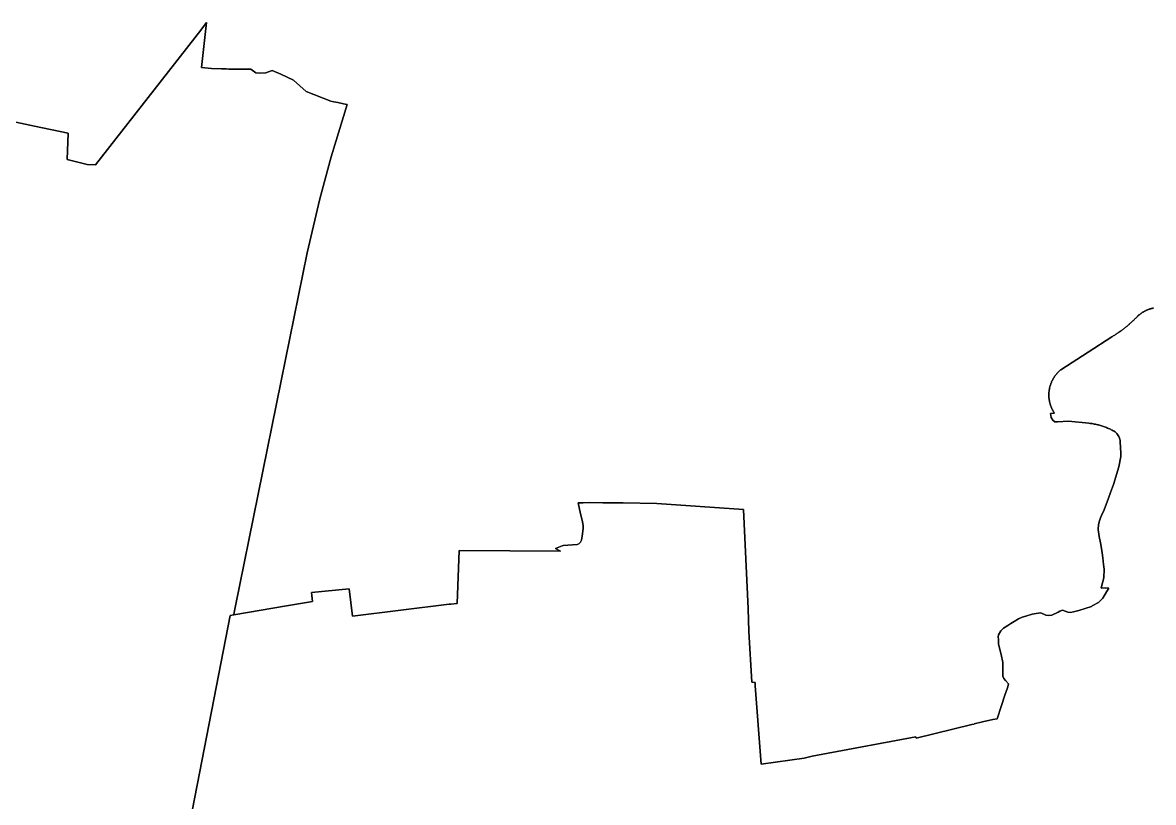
# Model space of a CAD drawing. Header units: inches. Extents: x 130170 to 284068, y 377793 to 804530.
# Drawn here: x 185812 to 187235, y 668734 to 669716 of the extents above; entities that cross this region are included whole.
import ezdxf

# ---------------------------------------------------------------- set-up
doc = ezdxf.new("R2010")
doc.units = ezdxf.units.IN
doc.header["$MEASUREMENT"] = 0
doc.layers.add('muni_il', color=7, linetype='Continuous')

msp = doc.modelspace()

# ---------------------------------------------------------------- linework, layer by layer
at = {"layer": 'muni_il'}
for points in [[(185712.6, 669609.9), (185826.7, 669585.6), (185869.2, 669577), (185868.1, 669543.6), (185893.3, 669537.3), (185903.6, 669536.9), (186036.2, 669706.8), (186043.5, 669716.1), (186037, 669659.4), (186049.6, 669658.3), (186062.3, 669657.9), (186068.1, 669657.9), (186071.6, 669657.3), (186099, 669657.6), (186105.6, 669652.9), (186109.6, 669652.5), (186118, 669652.8), (186125.9, 669655.8), (186136.8, 669651.2), (186152.8, 669643.8), (186169, 669629.4), (186199.7, 669617.4), (186203.5, 669616.4), (186208.9, 669615.6), (186219.7, 669613.2), (186220.5, 669613), (186200.2, 669547.2), (186186.1, 669494.1), (186170.1, 669426.3), (186137.4, 669265.2), (186079.5, 668979.6), (186079.4, 668979.4), (186078.2, 668973.4), (186077.6, 668970.3), (186077.6, 668970.3), (186073.3, 668969.6), (186064.7, 668926.4), (185934.9, 668259.9)], [(187235.4, 669356.6), (187234.8, 669356.5), (187234.3, 669356.4), (187233.7, 669356.3), (187233.2, 669356.1), (187232.6, 669356), (187232.1, 669355.8), (187231.5, 669355.7), (187231, 669355.5), (187230.5, 669355.3), (187229.9, 669355.1), (187229.4, 669355), (187228.9, 669354.8), (187228.3, 669354.6), (187227.8, 669354.3), (187227.3, 669354.1), (187226.8, 669353.9), (187226.3, 669353.7), (187225.8, 669353.4), (187225.3, 669353.2), (187224.7, 669352.9), (187224.2, 669352.7), (187223.8, 669352.4), (187223.3, 669352.1), (187222.8, 669351.8), (187222.3, 669351.6), (187221.8, 669351.3), (187221.3, 669351), (187220.9, 669350.7), (187220.4, 669350.3), (187219.9, 669350), (187219.5, 669349.7), (187219, 669349.4), (187218.6, 669349), (187218.1, 669348.7), (187217.7, 669348.3), (187217.2, 669348), (187216.8, 669347.6), (187216.4, 669347.2), (187216, 669346.9), (187215.5, 669346.5), (187214.8, 669345.7), (187214.1, 669344.9), (187213.3, 669344.1), (187212.6, 669343.4), (187211.8, 669342.6), (187211, 669341.9), (187210.3, 669341.1), (187209.5, 669340.4), (187208.7, 669339.7), (187207.9, 669338.9), (187207.1, 669338.2), (187206.3, 669337.5), (187205.5, 669336.8), (187204.7, 669336.1), (187203.9, 669335.4), (187203.1, 669334.7), (187202.3, 669334), (187201.5, 669333.3), (187200.6, 669332.6), (187199.8, 669332), (187198.9, 669331.3), (187198.1, 669330.7), (187197.2, 669330), (187196.4, 669329.4), (187195.5, 669328.7), (187194.7, 669328.1), (187193.8, 669327.5), (187192.9, 669326.9), (187192, 669326.2), (187191.2, 669325.6), (187190.3, 669325), (187189.4, 669324.5), (187188.5, 669323.9), (187187.6, 669323.3), (187186.7, 669322.7), (187185.8, 669322.2), (187184.8, 669321.6), (187183.9, 669321), (187183, 669320.5), (187153.3, 669301.1), (187119, 669279), (187118.5, 669278.7), (187118.1, 669278.3), (187117.7, 669277.9), (187117.2, 669277.6), (187116.8, 669277.2), (187116.4, 669276.8), (187116, 669276.4), (187115.6, 669276), (187115.2, 669275.6), (187114.8, 669275.2), (187114.4, 669274.8), (187114, 669274.3), (187113.7, 669273.9), (187113.3, 669273.5), (187112.9, 669273), (187112.6, 669272.6), (187112.2, 669272.2), (187111.9, 669271.7), (187111.6, 669271.3), (187111.2, 669270.8), (187110.9, 669270.3), (187110.6, 669269.9), (187110.3, 669269.4), (187110, 669268.9), (187109.7, 669268.4), (187109.4, 669267.9), (187109.1, 669267.4), (187108.8, 669266.9), (187108.6, 669266.4), (187108.3, 669265.9), (187108, 669265.4), (187107.8, 669264.9), (187107.5, 669264.4), (187107.3, 669263.9), (187107.1, 669263.4), (187106.9, 669262.9), (187106.7, 669262.3), (187106.4, 669261.8), (187106.2, 669261.3), (187106.1, 669260.7), (187105.9, 669260.2), (187105.7, 669259.7), (187105.5, 669259.1), (187105.4, 669258.6), (187105.2, 669258), (187105.1, 669257.5), (187104.9, 669256.9), (187104.8, 669256.4), (187104.7, 669255.8), (187104.6, 669255.3), (187104.5, 669254.7), (187104.4, 669254.2), (187104.3, 669253.6), (187104.2, 669253), (187104.1, 669252.5), (187104, 669251.9), (187104, 669251.4), (187103.9, 669250.8), (187103.9, 669250.2), (187103.8, 669249.7), (187103.8, 669249.1), (187103.8, 669248.5), (187103.8, 669248), (187103.8, 669247.4), (187103.8, 669246.8), (187103.8, 669246.3), (187103.8, 669245.7), (187103.8, 669245.1), (187103.9, 669244.6), (187103.9, 669244), (187103.9, 669243.4), (187104, 669242.9), (187104.1, 669242.3), (187104.1, 669241.7), (187104.2, 669241.2), (187104.3, 669240.6), (187104.4, 669240.1), (187104.5, 669239.5), (187104.6, 669238.9), (187104.7, 669238.4), (187104.9, 669237.8), (187105, 669237.3), (187105.1, 669236.7), (187105.3, 669236.2), (187105.5, 669235.6), (187105.6, 669235.1), (187105.8, 669234.6), (187106, 669234), (187106.2, 669233.5), (187106.4, 669233), (187106.6, 669232.4), (187106.8, 669231.9), (187107, 669231.4), (187107.2, 669230.9), (187107.4, 669230.3), (187107.7, 669229.8), (187107.9, 669229.3), (187108.2, 669228.8), (187108.4, 669228.3), (187108.7, 669227.8), (187109, 669227.3), (187109.3, 669226.8), (187109.5, 669226.3), (187109.8, 669225.8), (187110.1, 669225.4), (187110.5, 669224.9), (187110.8, 669224.4), (187105.8, 669223.8), (187106.7, 669218.7), (187108.8, 669215.3), (187111.5, 669213.5), (187114.7, 669213.6), (187128.6, 669214.1), (187154, 669211.7), (187155.8, 669211.5), (187157.1, 669211.3), (187158.4, 669211.1), (187159.7, 669210.9), (187161, 669210.6), (187162.3, 669210.4), (187163.6, 669210.1), (187164.9, 669209.8), (187166.2, 669209.5), (187167.5, 669209.1), (187168.8, 669208.7), (187170.1, 669208.4), (187171.3, 669208), (187172.6, 669207.5), (187173.9, 669207.1), (187175.1, 669206.6), (187176.3, 669206.1), (187177.6, 669205.6), (187178.8, 669205.1), (187180, 669204.6), (187181.2, 669204), (187182.4, 669203.4), (187183.6, 669202.8), (187184.8, 669202.2), (187186, 669201.5), (187187.1, 669200.9), (187188.6, 669199.5), (187189.5, 669198.5), (187190.3, 669197.4), (187191, 669196.3), (187191.7, 669195.1), (187192.3, 669193.9), (187192.7, 669192.7), (187193.1, 669191.4), (187193.4, 669190.1), (187193.7, 669188.8), (187193.9, 669180.5), (187194.3, 669174.5), (187194.4, 669169.6), (187191.9, 669156.7), (187185.3, 669134.3), (187181.5, 669124.4), (187178.7, 669117.2), (187173.2, 669102.6), (187169.9, 669095.5), (187168.8, 669092.4), (187167.7, 669088.8), (187166.3, 669084.1), (187165.9, 669077.7), (187167, 669068.9), (187168.6, 669061.2), (187170.1, 669053.7), (187170.8, 669048.4), (187171.8, 669042), (187172.7, 669033.7), (187173.2, 669027.7), (187173, 669016.9), (187169.6, 669004.2), (187170.3, 669004), (187175.5, 669004.2), (187179.2, 669003.8), (187176.3, 668999.2), (187171.6, 668991.2), (187166.2, 668986), (187158.5, 668981.5), (187157.5, 668981), (187141.7, 668975.9), (187134.6, 668974.2), (187131, 668973.5), (187127.8, 668973.8), (187121.1, 668976.4), (187117.8, 668975.1), (187115.4, 668973.8), (187107.5, 668969.9), (187103.6, 668969.6), (187099.9, 668970), (187093.5, 668972.8), (187087.7, 668972.2), (187082.9, 668971.2), (187074.6, 668968.8), (187070.3, 668967.5), (187065.7, 668965.3), (187060.2, 668961.8), (187056.1, 668959.3), (187052, 668957), (187046.8, 668953.7), (187043.5, 668950.2), (187040.5, 668945.1), (187040.1, 668942.7), (187040.2, 668939.4), (187040.5, 668933.6), (187043.8, 668920.6), (187045.8, 668910.5), (187045.8, 668893.3), (187047.3, 668890.1), (187049.3, 668887.5), (187052.9, 668883.4), (187052.9, 668883.2), (187052.9, 668882.9), (187051.6, 668878.4), (187048.4, 668869), (187044, 668856.2), (187038.7, 668839.6), (187033.1, 668838.5), (187020.3, 668835.5), (187009.8, 668832.9), (187009.6, 668832.8), (187006.7, 668832.1), (186936.7, 668814.9), (186936.5, 668816.9), (186819.4, 668794.9), (186805.8, 668792.2), (186795.7, 668789.9), (186741.5, 668782.4), (186734.2, 668881), (186734, 668885.1), (186729.8, 668885.5), (186726.3, 668949.4), (186725.3, 668978.5), (186719.4, 669102.9), (186610.2, 669110.5), (186568.1, 669111.3), (186543.1, 669111.6), (186542.5, 669111.6), (186524.9, 669111.7), (186517.6, 669111.4), (186511.3, 669111.5), (186514, 669097.7), (186516.5, 669087.8), (186516.5, 669087.6), (186516.6, 669087.4), (186516.7, 669087.2), (186516.7, 669087), (186516.8, 669086.8), (186516.8, 669086.6), (186516.9, 669086.5), (186516.9, 669086.3), (186517, 669086.1), (186517, 669085.9), (186517.1, 669085.7), (186517.1, 669085.5), (186517.1, 669085.3), (186517.2, 669085.1), (186517.2, 669084.9), (186517.3, 669084.7), (186517.3, 669084.5), (186517.3, 669084.3), (186517.3, 669084.1), (186517.4, 669083.9), (186517.4, 669083.7), (186517.4, 669083.5), (186517.4, 669083.3), (186517.5, 669083.1), (186517.5, 669082.9), (186517.5, 669082.7), (186517.5, 669082.5), (186517.5, 669082.3), (186517.5, 669082.1), (186517.5, 669081.9), (186517.5, 669081.7), (186517.5, 669081.5), (186517.5, 669081.3), (186517.5, 669081.1), (186517.5, 669080.9), (186517.5, 669080.7), (186517.5, 669080.5), (186517.5, 669080.3), (186517.5, 669080.1), (186517.5, 669079.9), (186517.4, 669079.7), (186517.4, 669079.5), (186517.4, 669079.3), (186517.4, 669079.1), (186517.4, 669078.9), (186517.4, 669078.9), (186516.3, 669069.6), (186515.3, 669064.4), (186514.1, 669061.9), (186512.1, 669059.8), (186510.1, 669059.1), (186492.4, 669057.6), (186490.9, 669057.1), (186482.9, 669053.8), (186489, 669050.5), (186361.5, 669051.5), (186359, 668984.8), (186351.1, 668984), (186348.9, 668983.9), (186227.1, 668968.7), (186223.1, 669003.3), (186175.6, 668998.4), (186176.6, 668987), (186143.9, 668981.5), (186077.6, 668970.3), (186078.2, 668973.4), (186079.4, 668979.4), (186079.5, 668979.6), (186137.4, 669265.2), (186170.1, 669426.3), (186186.1, 669494.1), (186200.2, 669547.2), (186220.5, 669613), (186219.7, 669613.2), (186208.9, 669615.6), (186203.5, 669616.4), (186199.7, 669617.4), (186169, 669629.4), (186152.8, 669643.8), (186136.8, 669651.2), (186125.9, 669655.8), (186118, 669652.8), (186109.6, 669652.5), (186105.6, 669652.9), (186099, 669657.6), (186071.6, 669657.3), (186068.1, 669657.9), (186062.3, 669657.9), (186049.6, 669658.3), (186037, 669659.4), (186043.5, 669716.1), (186036.2, 669706.8), (185903.6, 669536.9), (185893.3, 669537.3), (185868.1, 669543.6), (185869.2, 669577), (185826.7, 669585.6), (185712.6, 669609.9)], [(185934.9, 668259.9), (186064.7, 668926.4), (186073.3, 668969.6), (186077.6, 668970.3), (186143.9, 668981.5), (186176.6, 668987), (186175.6, 668998.4), (186223.1, 669003.3), (186227.1, 668968.7), (186348.9, 668983.9), (186351.1, 668984), (186359, 668984.8), (186361.5, 669051.5), (186489, 669050.5), (186482.9, 669053.8), (186490.9, 669057.1), (186492.4, 669057.6), (186510.1, 669059.1), (186512.1, 669059.8), (186514.1, 669061.9), (186515.3, 669064.4), (186516.3, 669069.6), (186517.4, 669078.9), (186517.4, 669078.9), (186517.4, 669079.1), (186517.4, 669079.3), (186517.4, 669079.5), (186517.4, 669079.7), (186517.5, 669079.9), (186517.5, 669080.1), (186517.5, 669080.3), (186517.5, 669080.5), (186517.5, 669080.7), (186517.5, 669080.9), (186517.5, 669081.1), (186517.5, 669081.3), (186517.5, 669081.5), (186517.5, 669081.7), (186517.5, 669081.9), (186517.5, 669082.1), (186517.5, 669082.3), (186517.5, 669082.5), (186517.5, 669082.7), (186517.5, 669082.9), (186517.5, 669083.1), (186517.4, 669083.3), (186517.4, 669083.5), (186517.4, 669083.7), (186517.4, 669083.9), (186517.3, 669084.1), (186517.3, 669084.3), (186517.3, 669084.5), (186517.3, 669084.7), (186517.2, 669084.9), (186517.2, 669085.1), (186517.1, 669085.3), (186517.1, 669085.5), (186517.1, 669085.7), (186517, 669085.9), (186517, 669086.1), (186516.9, 669086.3), (186516.9, 669086.5), (186516.8, 669086.6), (186516.8, 669086.8), (186516.7, 669087), (186516.7, 669087.2), (186516.6, 669087.4), (186516.5, 669087.6), (186516.5, 669087.8), (186514, 669097.7), (186511.3, 669111.5), (186517.6, 669111.4), (186524.9, 669111.7), (186542.5, 669111.6), (186543.1, 669111.6), (186568.1, 669111.3), (186610.2, 669110.5), (186719.4, 669102.9), (186725.3, 668978.5), (186726.3, 668949.4), (186729.8, 668885.5), (186734, 668885.1), (186734.2, 668881), (186741.5, 668782.4), (186795.7, 668789.9), (186805.8, 668792.2), (186819.4, 668794.9), (186936.5, 668816.9), (186936.7, 668814.9), (187006.7, 668832.1), (187009.6, 668832.8), (187009.8, 668832.9), (187020.3, 668835.5), (187033.1, 668838.5), (187038.7, 668839.6), (187044, 668856.2), (187048.4, 668869), (187051.6, 668878.4), (187052.9, 668882.9), (187052.9, 668883.2), (187052.9, 668883.4), (187049.3, 668887.5), (187047.3, 668890.1), (187045.8, 668893.3), (187045.8, 668910.5), (187043.8, 668920.6), (187040.5, 668933.6), (187040.2, 668939.4), (187040.1, 668942.7), (187040.5, 668945.1), (187043.5, 668950.2), (187046.8, 668953.7), (187052, 668957), (187056.1, 668959.3), (187060.2, 668961.8), (187065.7, 668965.3), (187070.3, 668967.5), (187074.6, 668968.8), (187082.9, 668971.2), (187087.7, 668972.2), (187093.5, 668972.8), (187099.9, 668970), (187103.6, 668969.6), (187107.5, 668969.9), (187115.4, 668973.8), (187117.8, 668975.1), (187121.1, 668976.4), (187127.8, 668973.8), (187131, 668973.5), (187134.6, 668974.2), (187141.7, 668975.9), (187157.5, 668981), (187158.5, 668981.5), (187166.2, 668986), (187171.6, 668991.2), (187176.3, 668999.2), (187179.2, 669003.8), (187175.5, 669004.2), (187170.3, 669004), (187169.6, 669004.2), (187173, 669016.9), (187173.2, 669027.7), (187172.7, 669033.7), (187171.8, 669042), (187170.8, 669048.4), (187170.1, 669053.7), (187168.6, 669061.2), (187167, 669068.9), (187165.9, 669077.7), (187166.3, 669084.1), (187167.7, 669088.8), (187168.8, 669092.4), (187169.9, 669095.5), (187173.2, 669102.6), (187178.7, 669117.2), (187181.5, 669124.4), (187185.3, 669134.3), (187191.9, 669156.7), (187194.4, 669169.6), (187194.3, 669174.5), (187193.9, 669180.5), (187193.7, 669188.8), (187193.4, 669190.1), (187193.1, 669191.4), (187192.7, 669192.7), (187192.3, 669193.9), (187191.7, 669195.1), (187191, 669196.3), (187190.3, 669197.4), (187189.5, 669198.5), (187188.6, 669199.5), (187187.1, 669200.9), (187186, 669201.5), (187184.8, 669202.2), (187183.6, 669202.8), (187182.4, 669203.4), (187181.2, 669204), (187180, 669204.6), (187178.8, 669205.1), (187177.6, 669205.6), (187176.3, 669206.1), (187175.1, 669206.6), (187173.9, 669207.1), (187172.6, 669207.5), (187171.3, 669208), (187170.1, 669208.4), (187168.8, 669208.7), (187167.5, 669209.1), (187166.2, 669209.5), (187164.9, 669209.8), (187163.6, 669210.1), (187162.3, 669210.4), (187161, 669210.6), (187159.7, 669210.9), (187158.4, 669211.1), (187157.1, 669211.3), (187155.8, 669211.5), (187154, 669211.7), (187128.6, 669214.1), (187114.7, 669213.6), (187111.5, 669213.5), (187108.8, 669215.3), (187106.7, 669218.7), (187105.8, 669223.8), (187110.8, 669224.4), (187110.5, 669224.9), (187110.1, 669225.4), (187109.8, 669225.8), (187109.5, 669226.3), (187109.3, 669226.8), (187109, 669227.3), (187108.7, 669227.8), (187108.4, 669228.3), (187108.2, 669228.8), (187107.9, 669229.3), (187107.7, 669229.8), (187107.4, 669230.3), (187107.2, 669230.9), (187107, 669231.4), (187106.8, 669231.9), (187106.6, 669232.4), (187106.4, 669233), (187106.2, 669233.5), (187106, 669234), (187105.8, 669234.6), (187105.6, 669235.1), (187105.5, 669235.6), (187105.3, 669236.2), (187105.1, 669236.7), (187105, 669237.3), (187104.9, 669237.8), (187104.7, 669238.4), (187104.6, 669238.9), (187104.5, 669239.5), (187104.4, 669240.1), (187104.3, 669240.6), (187104.2, 669241.2), (187104.1, 669241.7), (187104.1, 669242.3), (187104, 669242.9), (187103.9, 669243.4), (187103.9, 669244), (187103.9, 669244.6), (187103.8, 669245.1), (187103.8, 669245.7), (187103.8, 669246.3), (187103.8, 669246.8), (187103.8, 669247.4), (187103.8, 669248), (187103.8, 669248.5), (187103.8, 669249.1), (187103.8, 669249.7), (187103.9, 669250.2), (187103.9, 669250.8), (187104, 669251.4), (187104, 669251.9), (187104.1, 669252.5), (187104.2, 669253), (187104.3, 669253.6), (187104.4, 669254.2), (187104.5, 669254.7), (187104.6, 669255.3), (187104.7, 669255.8), (187104.8, 669256.4), (187104.9, 669256.9), (187105.1, 669257.5), (187105.2, 669258), (187105.4, 669258.6), (187105.5, 669259.1), (187105.7, 669259.7), (187105.9, 669260.2), (187106.1, 669260.7), (187106.2, 669261.3), (187106.4, 669261.8), (187106.7, 669262.3), (187106.9, 669262.9), (187107.1, 669263.4), (187107.3, 669263.9), (187107.5, 669264.4), (187107.8, 669264.9), (187108, 669265.4), (187108.3, 669265.9), (187108.6, 669266.4), (187108.8, 669266.9), (187109.1, 669267.4), (187109.4, 669267.9), (187109.7, 669268.4), (187110, 669268.9), (187110.3, 669269.4), (187110.6, 669269.9), (187110.9, 669270.3), (187111.2, 669270.8), (187111.6, 669271.3), (187111.9, 669271.7), (187112.2, 669272.2), (187112.6, 669272.6), (187112.9, 669273), (187113.3, 669273.5), (187113.7, 669273.9), (187114, 669274.3), (187114.4, 669274.8), (187114.8, 669275.2), (187115.2, 669275.6), (187115.6, 669276), (187116, 669276.4), (187116.4, 669276.8), (187116.8, 669277.2), (187117.2, 669277.6), (187117.7, 669277.9), (187118.1, 669278.3), (187118.5, 669278.7), (187119, 669279), (187153.3, 669301.1), (187183, 669320.5), (187183.9, 669321), (187184.8, 669321.6), (187185.8, 669322.2), (187186.7, 669322.7), (187187.6, 669323.3), (187188.5, 669323.9), (187189.4, 669324.5), (187190.3, 669325), (187191.2, 669325.6), (187192, 669326.2), (187192.9, 669326.9), (187193.8, 669327.5), (187194.7, 669328.1), (187195.5, 669328.7), (187196.4, 669329.4), (187197.2, 669330), (187198.1, 669330.7), (187198.9, 669331.3), (187199.8, 669332), (187200.6, 669332.6), (187201.5, 669333.3), (187202.3, 669334), (187203.1, 669334.7), (187203.9, 669335.4), (187204.7, 669336.1), (187205.5, 669336.8), (187206.3, 669337.5), (187207.1, 669338.2), (187207.9, 669338.9), (187208.7, 669339.7), (187209.5, 669340.4), (187210.3, 669341.1), (187211, 669341.9), (187211.8, 669342.6), (187212.6, 669343.4), (187213.3, 669344.1), (187214.1, 669344.9), (187214.8, 669345.7), (187215.5, 669346.5), (187216, 669346.9), (187216.4, 669347.2), (187216.8, 669347.6), (187217.2, 669348), (187217.7, 669348.3), (187218.1, 669348.7), (187218.6, 669349), (187219, 669349.4), (187219.5, 669349.7), (187219.9, 669350), (187220.4, 669350.3), (187220.9, 669350.7), (187221.3, 669351), (187221.8, 669351.3), (187222.3, 669351.6), (187222.8, 669351.8), (187223.3, 669352.1), (187223.8, 669352.4), (187224.2, 669352.7), (187224.7, 669352.9), (187225.3, 669353.2), (187225.8, 669353.4), (187226.3, 669353.7), (187226.8, 669353.9), (187227.3, 669354.1), (187227.8, 669354.3), (187228.3, 669354.6), (187228.9, 669354.8), (187229.4, 669355), (187229.9, 669355.1), (187230.5, 669355.3), (187231, 669355.5), (187231.5, 669355.7), (187232.1, 669355.8), (187232.6, 669356), (187233.2, 669356.1), (187233.7, 669356.3), (187234.3, 669356.4), (187234.8, 669356.5), (187235.4, 669356.6)]]:
    msp.add_lwpolyline(points, dxfattribs=at)

doc.saveas('drawing.dxf')
